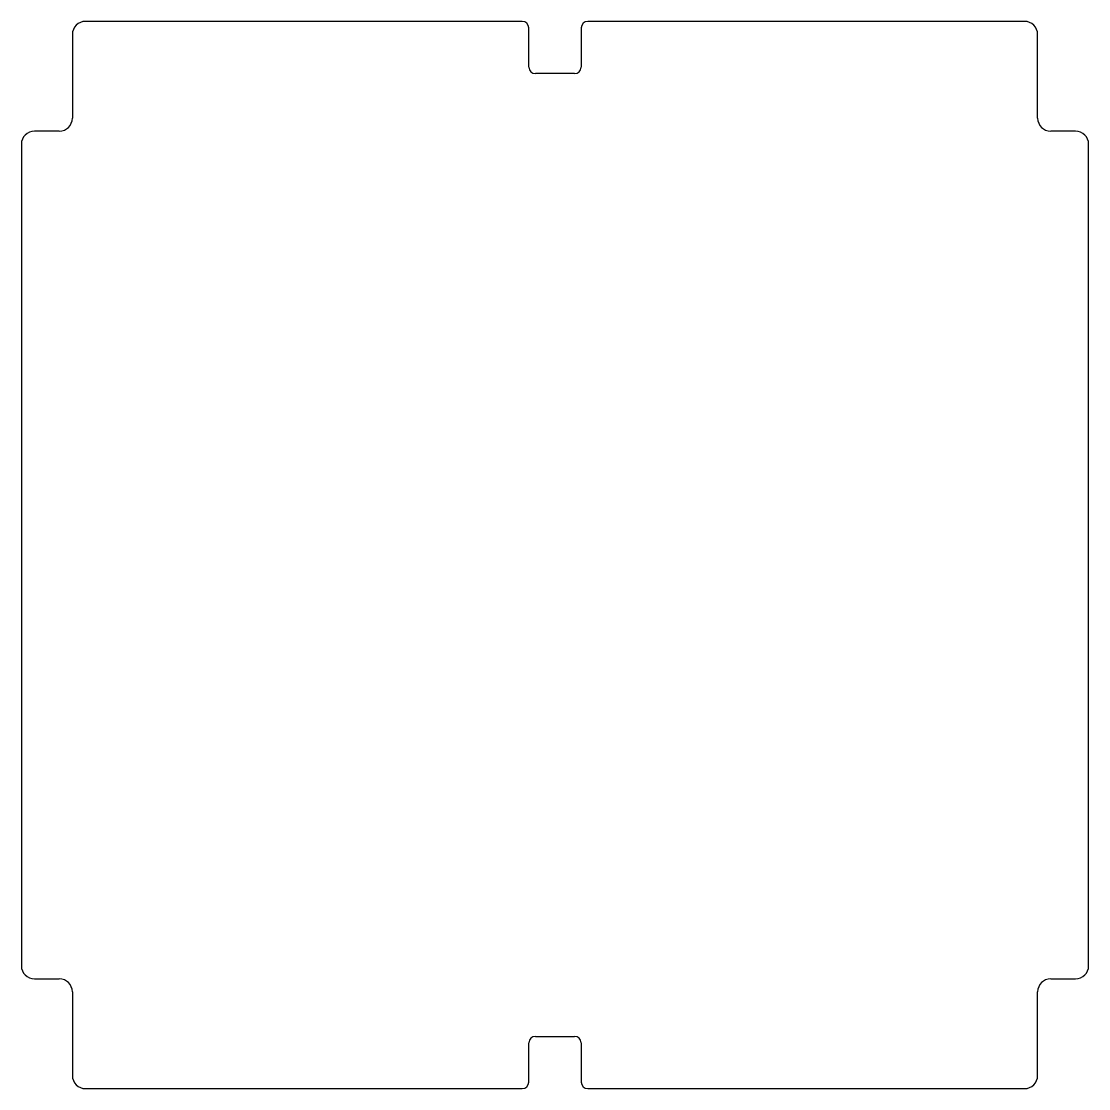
# Model space of a CAD drawing. Header units: millimetres. Extents: x -355 to 53, y -346 to 62.
import ezdxf

# ---------------------------------------------------------------- set-up
doc = ezdxf.new("R2010")
doc.units = ezdxf.units.MM
doc.layers.get('0').update_dxf_attribs({"linetype": 'CONTINUOUS'})

msp = doc.modelspace()

# ---------------------------------------------------------------- linework, layer by layer
for p, q in [((-163.5, 62, 0), (-330.5, 62, 0)), ((28.5, 62, 0), (-138.5, 62, 0)), ((-161, 44.5, 0), (-161, 59.5, 0)), ((-141, 59.5, 0), (-141, 44.5, 0)), ((-335.5, 57, 0), (-335.5, 25, 0)), ((33.5, 25, 0), (33.5, 57, 0)), ((-143.5, 42, 0), (-158.5, 42, 0)), ((-340.5, 20, 0), (-350, 20, 0)), ((48, 20, 0), (38.5, 20, 0)), ((-355, 15, 0), (-355, -299, 0)), ((53, -299, 0), (53, 15, 0)), ((-350, -304, 0), (-340.5, -304, 0)), ((38.5, -304, 0), (48, -304, 0)), ((-335.5, -309, 0), (-335.5, -341, 0)), ((33.5, -341, 0), (33.5, -309, 0)), ((-158.5, -326, 0), (-143.5, -326, 0)), ((-161, -343.5, 0), (-161, -328.5, 0)), ((-141, -328.5, 0), (-141, -343.5, 0)), ((-330.5, -346, 0), (-163.5, -346, 0)), ((-138.5, -346, 0), (28.5, -346, 0))]:
    msp.add_line(p, q)
for centre, radius, start, end in [((-330.5, 57, 0), 5, 90, 180), ((-163.5, 59.5, 0), 2.5, 0, 90), ((-138.5, 59.5, 0), 2.5, 90, 180), ((28.5, 57, 0), 5, 0, 90), ((-158.5, 44.5, 0), 2.5, 180, 270), ((-143.5, 44.5, 0), 2.5, -90, 0), ((-340.5, 25, 0), 5, -90, 0), ((38.5, 25, 0), 5, 180, 270), ((-350, 15, 0), 5, 90, 180), ((48, 15, 0), 5, 0, 90), ((-350, -299, 0), 5, 180, 270), ((48, -299, 0), 5, -90, 0), ((-340.5, -309, 0), 5, 0, 90), ((38.5, -309, 0), 5, 90, 180), ((-158.5, -328.5, 0), 2.5, 90, 180), ((-143.5, -328.5, 0), 2.5, 0, 90), ((-330.5, -341, 0), 5, 180, 270), ((28.5, -341, 0), 5, -90, 0), ((-163.5, -343.5, 0), 2.5, -90, 0), ((-138.5, -343.5, 0), 2.5, 180, 270)]:
    msp.add_arc(centre, radius, start, end)

doc.saveas('drawing.dxf')
